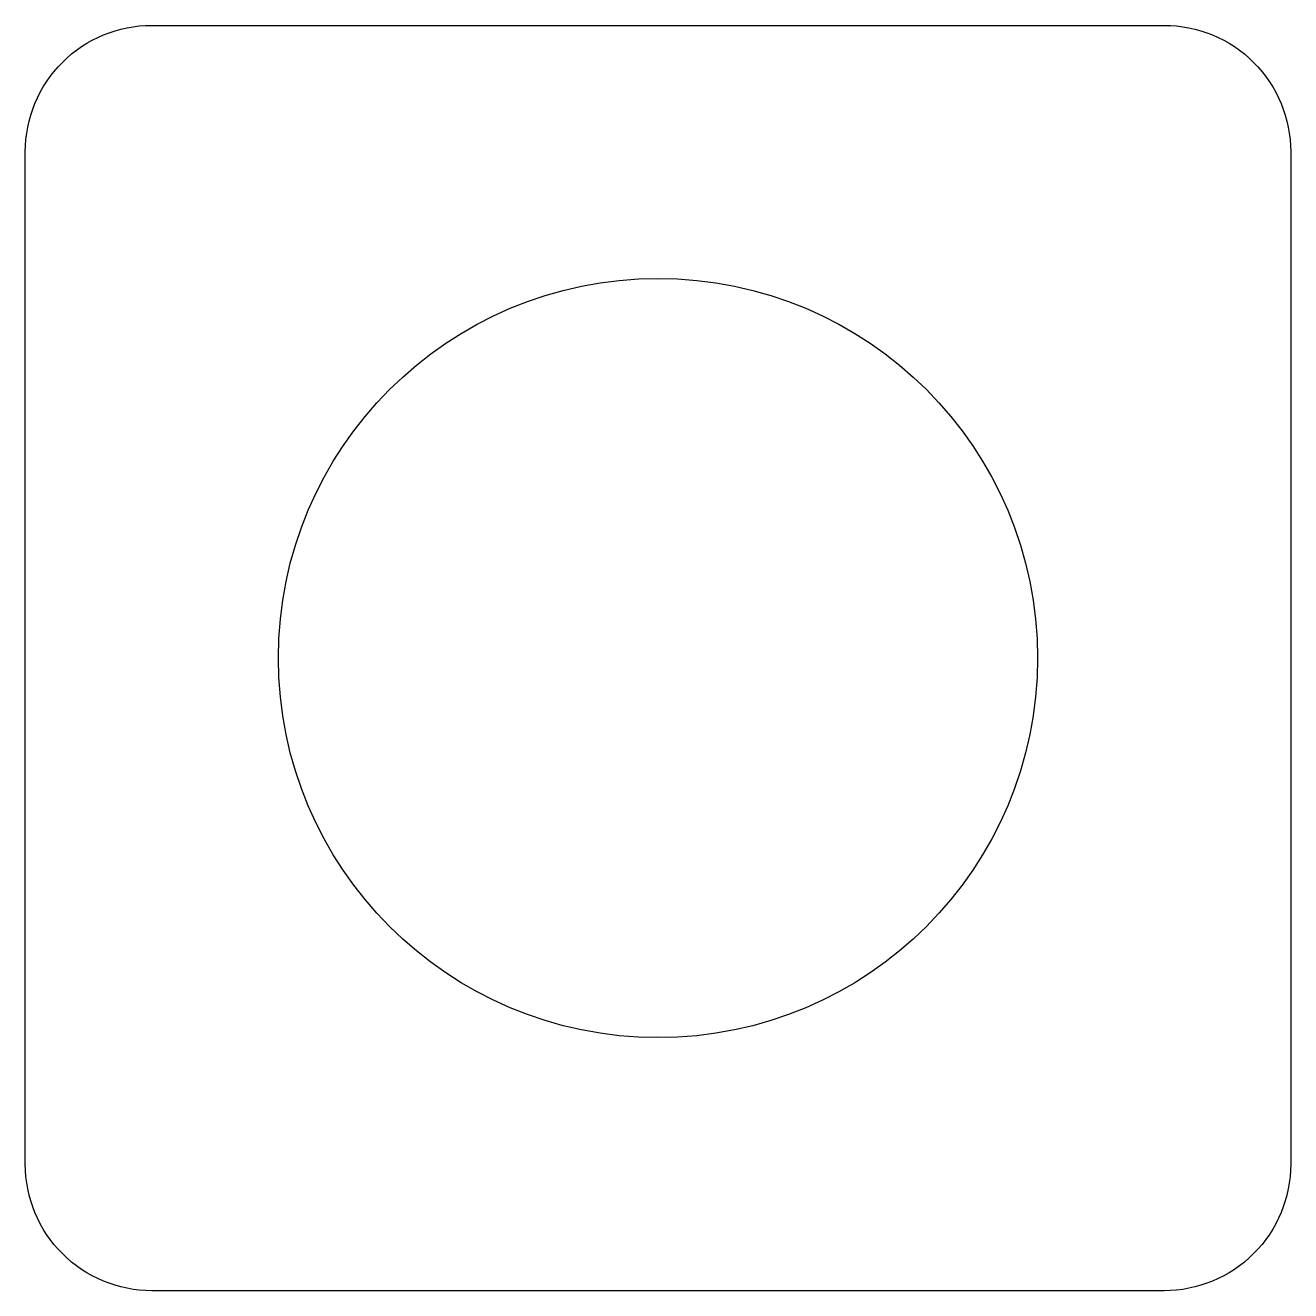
# Model space of a CAD drawing. Extents: x 170.8 to 190.8, y 218.9 to 238.9.
import ezdxf

# ---------------------------------------------------------------- set-up
doc = ezdxf.new("R2010")
doc.units = 0
doc.layers.get('0').update_dxf_attribs({"linetype": 'CONTINUOUS'})

msp = doc.modelspace()

# ---------------------------------------------------------------- linework, layer by layer
msp.add_lwpolyline([(172.758, 218.876, -0.414214), (170.758, 220.876), (170.758, 236.876, -0.414214), (172.758, 238.876), (188.758, 238.876, -0.414214), (190.758, 236.876), (190.758, 220.876, -0.414214), (188.758, 218.876)], format="xyb", close=True)
msp.add_circle((180.758, 228.876), 6)

doc.saveas('drawing.dxf')
